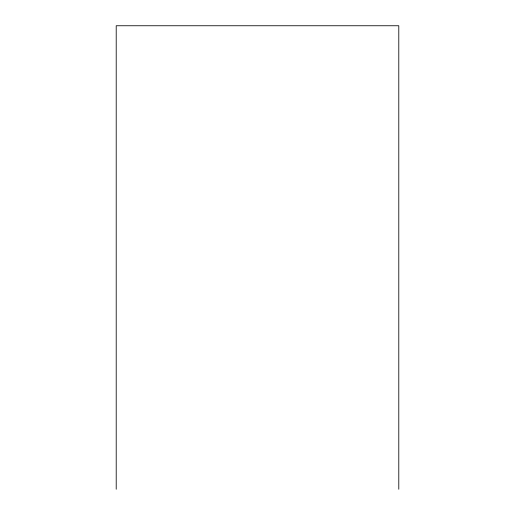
<?xml version="1.0" encoding="UTF-8"?>
<svg xmlns="http://www.w3.org/2000/svg" width="515" height="515" viewBox="0 0 515 515"><rect width="100%" height="100%" fill="white"/><g stroke="black" fill="none" stroke-linecap="round" stroke-linejoin="round"><path stroke-width="0.77" d="M398.79 489.25L398.79 25.75L116.21 25.75L116.21 489.25"/></g></svg>
